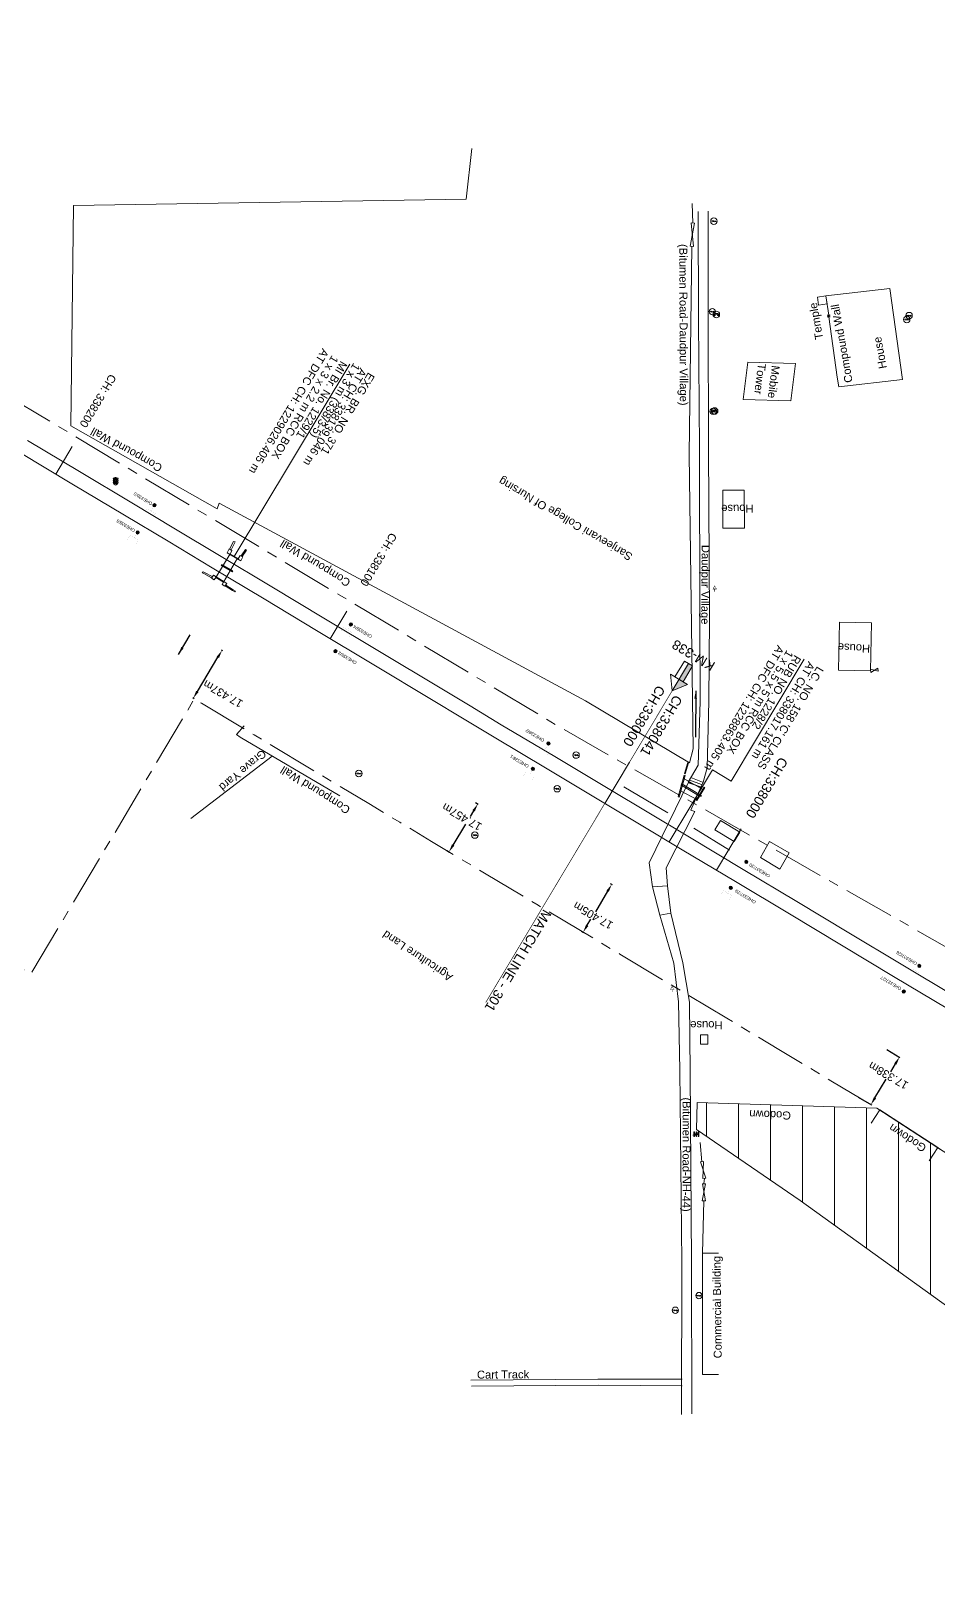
# Model space of a CAD drawing. Header units: metres. Extents: x 610236 to 616721, y 3398253 to 3402120.
# Drawn here: x 612789 to 613072.3, y 3400254.3 to 3400738.2 of the extents above; entities that cross this region are included whole.
import ezdxf
from ezdxf.enums import TextEntityAlignment as Align

# ---------------------------------------------------------------- set-up
doc = ezdxf.new("R2010")
doc.units = ezdxf.units.M
doc.header["$MEASUREMENT"] = 0
doc.linetypes.add('CENTER', pattern=[50.8, 31.75, -6.35, 6.35, -6.35])
doc.linetypes.add('PHANTOM2', pattern=[1.25, 0.625, -0.125, 0.125, -0.125, 0.125, -0.125])
doc.layers.get('Defpoints').update_dxf_attribs({"lineweight": 0})
for name, color, linetype, lineweight in [('Bounary Dim', 10, 'Continuous', 13), ('CANAL BOTTOM', 5, 'Continuous', 0), ('Cart Track', 34, 'Continuous', 0), ('Commercial Building Semipucca', 251, 'Continuous', 0), ('Compound Wall', 251, 'Continuous', 0), ('Culvert Parapet', 7, 'Continuous', 0), ('DFCC BOUNDARY', 6, 'CENTER', 0), ('Electric Pole', 251, 'Continuous', 0), ('EXISTING BRIDGE DETAILS', 7, 'Continuous', 0), ('Existing Chainage', 7, 'Continuous', 0), ('Existing IR Track', 143, 'Continuous', 0), ('Existing Railway Boundary', 7, 'CENTER', 0), ('FACTORY', 7, 'Continuous', 0), ('Gate', 251, 'Continuous', 0), ('Govt buliding', 251, 'Continuous', 0), ('Grill', 251, 'Continuous', 0), ('KM STONE', 7, 'Continuous', 0), ('LC DETAILS IN PLAN', 7, 'Continuous', 0), ('MATCH LINE', 7, 'Continuous', 0), ('OHE MAST', 8, 'Continuous', 0), ('OHE MAST TEXT', 8, 'Continuous', 0), ('Pavers', 7, 'Continuous', 0), ('Piers_Abutment', 7, 'Continuous', 0), ('Religious_Place', 251, 'Continuous', 0), ('Residential Building Pucca', 251, 'Continuous', 0), ('Residential Building Semipucca', 251, 'Continuous', 0), ('Retaining Wall', 251, 'Continuous', 0), ('SFL', 251, 'Continuous', 0), ('Side Details', 251, 'Continuous', 0), ('Sign Board', 251, 'Continuous', 0), ('Subroad Edge', 34, 'Continuous', 0), ('Telephone_Pole', 251, 'Continuous', 0), ('Text', 251, 'Continuous', 0), ('Transformer', 251, 'Continuous', 0)]:
    doc.layers.add(name, color=color, linetype=linetype, lineweight=lineweight)
doc.styles.get("Standard").update_dxf_attribs({"font": 'arial.ttf'})
doc.styles.add('Style-Arial', font='arial.ttf')
doc.styles.add('Text', font='arial.ttf', dxfattribs={"height": 2})
doc.dimstyles.new('ISO-25', dxfattribs={"dimtxt": 2.5, "dimasz": 2.5, "dimexe": 1.25, "dimexo": 0.625, "dimtad": 1, "dimtxsty": 'Standard', "dimcen": 2.5, "dimadec": 0, "dimazin": 0, "dimtfac": 1, "dimtmove": 0, "dimatfit": 3, "dimfxl": 1, "dimarcsym": 0})
doc.dimstyles.get("Standard").update_dxf_attribs({"dimtxt": 2.5, "dimasz": 0.18, "dimexe": 0.18, "dimexo": 0.0625, "dimgap": 0.09, "dimtad": 0, "dimtih": 1, "dimtoh": 1, "dimdec": 3, "dimzin": 0, "dimdsep": 46, "dimtxsty": 'Standard', "dimcen": 0.09, "dimadec": 0, "dimazin": 0, "dimtfac": 1, "dimtdec": 3, "dimtofl": 0, "dimtmove": 0, "dimatfit": 3, "dimfxl": 1, "dimtolj": 1, "dimtzin": 0, "dimarcsym": 0})

# ---------------------------------------------------------------- blocks, each defined once
blk = doc.blocks.new('GT')
at = {"layer": 'Gate'}
for p, q in [((-0.5, -0.5), (-0.5, 0.5)), ((-0.5, 0.5), (0.5, -0.5)), ((0.5, 0.5), (0.5, -0.5))]:
    blk.add_line(p, q, dxfattribs=at)
at = {"layer": 'Gate', "flags": 128}
blk.add_lwpolyline([(0.5, 0.5), (-0.5, -0.5)], dxfattribs=at)
blk = doc.blocks.new('EP')
at = {"extrusion": (0, 0, -1)}
blk.add_hatch(color=8, dxfattribs=at).paths.add_polyline_path([(-0.31, -0.24), (-0.94, -0.01), (-0.41, -0.1), (-0.43, 0.15), (0.21, -0.05), (0.21, 0.16), (0.93, -0.01), (0.31, 0.07), (0.31, -0.19), (-0.31, 0)])
at = {"color": 8}
for p, q in [((-0.93, -0.01), (-0.21, 0.16)), ((-0.31, 0.07), (-0.93, -0.01)), ((-0.31, -0.19), (-0.31, 0.07)), ((0.31, 0), (-0.31, -0.19)), ((-0.21, 0.16), (-0.21, -0.05)), ((-0.21, -0.05), (0.43, 0.15)), ((0.31, -0.24), (0.31, 0)), ((0.43, 0.15), (0.41, -0.1)), ((0.94, -0.01), (0.31, -0.24)), ((0.41, -0.1), (0.94, -0.01))]:
    blk.add_line(p, q, dxfattribs=at)
blk.add_circle((0, 0), 1, dxfattribs=at)
blk = doc.blocks.new('SIG')
for color, points in [(1, [(-0.22, 0.42, 0.180295), (-0.01, 0.33, -0.00255), (0.01, 0.33, -0.00255), (0.02, 0.33, 0.180295), (0.23, 0.42, -0.002654), (0.25, 0.44, 0.184495), (0.33, 0.65, 1.000001), (-0.32, 0.65, 0.184495), (-0.24, 0.44, -0.002654)]), (2, [(0.23, -0.23, -0.002654), (0.25, -0.21, 0.184495), (0.33, 0.01, 1.000001), (-0.32, 0.01, 0.184495), (-0.24, -0.21, -0.002654), (-0.22, -0.23, 0.180295), (-0.01, -0.32, -0.00255), (0.01, -0.32, -0.00255), (0.02, -0.32, 0.180295)]), (3, [(0.23, -0.88, -0.002654), (0.25, -0.86, 0.184495), (0.33, -0.64, 1.000001), (-0.32, -0.64, 0.184495), (-0.24, -0.86, -0.002654), (-0.22, -0.88, 0.395599)])]:
    blk.add_hatch(color=color).paths.add_polyline_path(points)
for p, q in [((-0.31, 0.98), (-0.32, -0.9)), ((0.33, -0.9), (0.32, 0.98))]:
    blk.add_line(p, q)
at = {"flags": 128}
for points in [[(-0.31, 0.98), (-0.81, 0.98, 0.198758), (-0.42, 0.41, 0.003814), (-0.31, 0.39)], [(-0.31, 0.33), (-0.81, 0.33, 0.198758), (-0.42, -0.23, 0.003727), (-0.32, -0.26)], [(0.32, 0.98), (0.82, 0.98, -0.198758), (0.44, 0.41, -0.003814), (0.32, 0.39)], [(0.32, 0.33), (0.82, 0.33, -0.198758), (0.44, -0.23, -0.003727), (0.33, -0.26)], [(-0.32, -0.32), (-0.81, -0.32, 0.198758), (-0.42, -0.88, 0.003639), (-0.32, -0.9)], [(0.33, -0.32), (0.82, -0.32, -0.198758), (0.44, -0.88, -0.003639), (0.33, -0.9)]]:
    blk.add_lwpolyline(points, format="xyb", dxfattribs=at)
for centre, radius, start, end in [((0.01, 0.91), 0.324, 12.4049, 167.5951), ((0.01, 0.81), 0.357, 27.7578, 152.2422), ((0.01, -0.9), 0.324, 181.4572, 358.5428)]:
    blk.add_arc(centre, radius, start, end)
blk = doc.blocks.new('TSB')
at = {"const_width": 0.132, "flags": 128}
blk.add_lwpolyline([(-0.51, 0.84), (0.54, 0.84), (0, 1.85), (-0.51, 0.84)], close=True, dxfattribs=at)
at = {"const_width": 0.142, "flags": 128}
blk.add_lwpolyline([(0, 0.84), (0, 0)], dxfattribs=at)
blk = doc.blocks.new('TP')
at = {"layer": 'Telephone_Pole'}
blk.add_hatch(color=8, dxfattribs=at).paths.add_polyline_path([(0.49, 0.08, -0.516403), (0.5, 0.04, 0.157799), (0.42, -0.19, 0.257253), (0.43, -0.21), (0.7, -0.4, 0.297943), (0.73, -0.4, 0.213635), (0.94, -0.09, 0.292624), (0.86, 0.1, 0.314672), (-0.86, 0.1, 0.297888), (-0.94, -0.1, 0.205841), (-0.73, -0.4, 0.297943), (-0.7, -0.4), (-0.43, -0.21, 0.257253), (-0.42, -0.19, 0.155164), (-0.5, 0.04, -0.510878), (-0.49, 0.08, -0.167449)])
at = {"layer": 'Telephone_Pole', "color": 8}
for p, q in [((-0.7, -0.4), (-0.43, -0.21)), ((0.7, -0.4), (0.43, -0.21))]:
    blk.add_line(p, q, dxfattribs=at)
blk.add_circle((0, 0), 1.03, dxfattribs=at)
for centre, radius, start, end in [((0.01, -1.13), 1.5, 55.3659, 125.2353), ((-0.48, 0.05), 0.0243, 109.2181, 217.464), ((-0.82, -0.21), 0.402, 2.1844, 37.464), ((0.01, -1.34), 1.5, 71.1943, 109.2181), ((0.82, -0.21), 0.402, 141.9464, 177.8156), ((0.48, 0.06), 0.0243, 321.9464, 71.1943), ((0.75, -0.06), 0.194, 350.1231, 55.3659), ((-0.44, -0.19), 0.0258, 304.4776, 2.1844), ((0.44, -0.19), 0.0258, 177.8156, 235.5224), ((0.72, -0.38), 0.0258, 235.5224, 301.8866), ((0.49, -0.01), 0.462, 301.8866, 350.1231)]:
    blk.add_arc(centre, radius, start, end, dxfattribs=at)
for p in [(-0.44, -0.22), (0.44, -0.22)]:
    blk.add_point(p, dxfattribs=at)
blk = doc.blocks.new('TRF')
at = {"extrusion": (0, 0, -1)}
blk.add_hatch(color=256, dxfattribs=at).paths.add_polyline_path([(0.18, -0.39), (-0.98, 0.09), (-0.22, -0.04), (-0.38, 0.42), (0.98, -0.29), (-0.02, 0.04)])
for p, q in [((-0.69, 0.72), (-0.69, -0.72)), ((-0.52, 0.72), (-0.69, 0.72)), ((-0.52, -0.72), (-0.52, 0.72)), ((0, 0.72), (0, -0.72)), ((0.17, 0.72), (0, 0.72)), ((0.17, -0.72), (0.17, 0.72)), ((0.7, 0.72), (0.7, -0.72)), ((0.87, 0.72), (0.7, 0.72)), ((0.87, -0.72), (0.87, 0.72)), ((-0.69, -0.72), (-0.52, -0.72)), ((0, -0.72), (0.17, -0.72)), ((0.7, -0.72), (0.87, -0.72))]:
    blk.add_line(p, q)
at = {"flags": 128}
blk.add_lwpolyline([(0.22, -0.04), (0.38, 0.42), (-0.98, -0.29), (0.02, 0.04), (-0.18, -0.39), (0.98, 0.09), (0.22, -0.04)], close=True, dxfattribs=at)
blk = doc.blocks.new('OHE MAST')
h = blk.add_hatch(color=256)
edge = h.paths.add_edge_path()
edge.add_arc((0, 0), 0.514, 0, 360)
at = {"const_width": 0.01, "flags": 128}
for points in [[(1.5, 3.5), (1.5, 2), (-1.5, 2), (-1.5, 3.5)], [(0, 2), (0, 0)]]:
    blk.add_lwpolyline(points, dxfattribs=at)
blk.add_circle((0, 0), 0.514)
blk = doc.blocks.new('KM POST PLAN')
at = {"extrusion": (0, 0, -1)}
h = blk.add_hatch(color=256, dxfattribs=at)
h.paths.add_polyline_path([(0, -20), (0, -8.47), (3, -8.47), (3, -20)])
h.paths.add_polyline_path([(0, -8.47), (0, 0), (6.25, -8.47), (3, -8.47)], flags=16)
at = {"flags": 128}
for points in [[(0, 0), (-6.25, -8.47), (6.25, -8.47)], [(0, 0), (0, -20)], [(0, 0), (6.25, -8.47)], [(3, -8.47), (3, -20), (-3, -20), (-3, -8.47)]]:
    blk.add_lwpolyline(points, dxfattribs=at)
at = {"style": 'Style-Arial'}
blk.add_attdef('KM-POST', text='', height=6, dxfattribs=at).set_placement((0, -26, -263.95), align=Align.MIDDLE_CENTER)
blk = doc.blocks.new('*D288')
at = {"layer": 'Bounary Dim', "color": 0, "lineweight": -2, "transparency": 16777216}
for p, q in [((612969.14, 3400469.45), (612965.3, 3400463.04)), ((612969.96, 3400471.87), (612970.57, 3400471.5)), ((612962.77, 3400458.8), (612963.9, 3400460.69)), ((612961.02, 3400456.93), (612961.64, 3400456.56))]:
    blk.add_line(p, q, dxfattribs=at)
at = {"layer": 'Bounary Dim', "color": 0, "transparency": 16777216}
for points in [[(612968.78, 3400469.66), (612969.49, 3400469.23), (612970.42, 3400471.59)], [(612962.41, 3400459.02), (612963.13, 3400458.59), (612961.49, 3400456.66)]]:
    blk.add_solid(points, dxfattribs=at)
at = {"layer": 'Defpoints', "color": 0, "transparency": 16777216}
for p in [(612969.9, 3400471.9), (612960.97, 3400456.96), (612961.49, 3400456.66)]:
    blk.add_point(p, dxfattribs=at)
at = {"layer": 'Bounary Dim', "color": 0, "transparency": 16777216, "insert": (612964.6, 3400461.86), "char_height": 2.5, "attachment_point": 5, "rotation": 150}
blk.add_mtext('\\A1;17.405m', dxfattribs=at)
blk = doc.blocks.new('*D289')
at = {"layer": 'Bounary Dim', "color": 0, "lineweight": -2, "transparency": 16777216}
for p, q in [((612927.29, 3400494.57), (612926.21, 3400492.77)), ((612927.86, 3400497.15), (612928.73, 3400496.62)), ((612920.88, 3400483.89), (612924.8, 3400490.42)), ((612918.87, 3400482.18), (612919.75, 3400481.65))]:
    blk.add_line(p, q, dxfattribs=at)
at = {"layer": 'Bounary Dim', "color": 0, "transparency": 16777216}
for points in [[(612926.94, 3400494.78), (612927.65, 3400494.35), (612928.58, 3400496.71)], [(612920.52, 3400484.1), (612921.24, 3400483.67), (612919.59, 3400481.75)]]:
    blk.add_solid(points, dxfattribs=at)
at = {"layer": 'Defpoints', "color": 0, "transparency": 16777216}
for p in [(612927.8, 3400497.18), (612928.58, 3400496.71), (612918.82, 3400482.21)]:
    blk.add_point(p, dxfattribs=at)
at = {"layer": 'Bounary Dim', "color": 0, "transparency": 16777216, "insert": (612923.62, 3400492.68), "char_height": 2.5, "attachment_point": 5, "rotation": 150}
blk.add_mtext('\\A1;17.457m', dxfattribs=at)
blk = doc.blocks.new('*D335')
at = {"layer": 'Bounary Dim', "color": 0, "lineweight": -2, "transparency": 16777216}
for p, q in [((612840.99, 3400531.88), (612847.39, 3400542.54)), ((612848.95, 3400544.52), (612848.52, 3400544.77)), ((612839.97, 3400529.57), (612839.55, 3400529.82))]:
    blk.add_line(p, q, dxfattribs=at)
at = {"layer": 'Bounary Dim', "color": 0, "transparency": 16777216}
for points in [[(612847.03, 3400542.75), (612847.75, 3400542.32), (612848.68, 3400544.68)], [(612840.63, 3400532.09), (612841.35, 3400531.66), (612839.7, 3400529.73)]]:
    blk.add_solid(points, dxfattribs=at)
at = {"layer": 'Defpoints', "color": 0, "transparency": 16777216}
for p in [(612848.68, 3400544.68), (612849, 3400544.49), (612840.03, 3400529.54)]:
    blk.add_point(p, dxfattribs=at)
at = {"layer": 'Bounary Dim', "color": 0, "transparency": 16777216, "insert": (612848.98, 3400531.11), "char_height": 2.5, "attachment_point": 5, "rotation": 150}
blk.add_mtext('\\A1;17.437m', dxfattribs=at)
blk = doc.blocks.new('*D279')
at = {"layer": 'Bounary Dim', "color": 0, "lineweight": -2, "transparency": 16777216}
for p, q in [((613056.33, 3400420.02), (613060.44, 3400417.54)), ((613059, 3400415.49), (613057.53, 3400413.03)), ((613052.65, 3400404.92), (613056.12, 3400410.69)), ((613047.4, 3400405.15), (613051.52, 3400402.68))]:
    blk.add_line(p, q, dxfattribs=at)
at = {"layer": 'Bounary Dim', "color": 0, "transparency": 16777216}
for points in [[(613058.65, 3400415.71), (613059.36, 3400415.28), (613060.29, 3400417.64)], [(613052.3, 3400405.13), (613053.01, 3400404.7), (613051.37, 3400402.77)]]:
    blk.add_solid(points, dxfattribs=at)
at = {"layer": 'Defpoints', "color": 0, "transparency": 16777216}
for p in [(613056.27, 3400420.05), (613060.29, 3400417.64), (613047.35, 3400405.18)]:
    blk.add_point(p, dxfattribs=at)
at = {"layer": 'Bounary Dim', "color": 0, "transparency": 16777216, "insert": (613056.82, 3400411.86), "char_height": 2.5, "attachment_point": 5, "rotation": 150}
blk.add_mtext('\\A1;17.338m', dxfattribs=at)

msp = doc.modelspace()

# ---------------------------------------------------------------- hatches: boundary and pattern name
at = {"layer": 'FACTORY'}
h = msp.add_hatch(dxfattribs=at)
h.set_pattern_fill('ANSI31', color=251, scale=80, angle=45)
h.paths.add_polyline_path([(613210.9259, 3400307.1316), (613203.8422, 3400311.378), (613186.2102, 3400318.9888), (613136.8203, 3400348.8357), (613072.2591, 3400389.3221), (613053.2272, 3400401.6611), (612997.0653, 3400403.4921), (612996.8502, 3400395.0217), (613029.2966, 3400372.7843), (613085.8279, 3400332.0683), (613183.7084, 3400262.2219)])

# ---------------------------------------------------------------- linework, layer by layer
at = {"layer": 'Cart Track', "flags": 128}
for points in [[(612992.4011, 3400317.0042), (612966.1227, 3400317.0332), (612926.4175, 3400316.7415)], [(612926.5996, 3400314.859), (612966.1738, 3400315.1167), (612992.3953, 3400314.8962)]]:
    msp.add_lwpolyline(points, dxfattribs=at)
at = {"layer": 'Commercial Building Semipucca', "flags": 128}
for points in [[(612996.8502, 3400395.0217), (612997.0653, 3400403.4921), (613053.2272, 3400401.6611), (613072.2587, 3400389.3251), (613137.3264, 3400348.5159), (613186.2102, 3400318.9888), (613203.8422, 3400311.378), (613210.9259, 3400307.1316), (613183.7084, 3400262.2219), (613085.8279, 3400332.0683), (613029.2966, 3400372.7843), (612996.8502, 3400395.0217)], [(613051.4507, 3400396.9414), (613054.1592, 3400401.1425), (613072.3263, 3400389.43), (613069.6178, 3400385.2289)]]:
    msp.add_lwpolyline(points, dxfattribs=at)
at = {"layer": 'Compound Wall', "flags": 128}
for points in [[(612924.9701, 3400685.6275), (612926.7182, 3400701.5317)], [(612802.2523, 3400683.6769), (612801.4891, 3400614.8046), (612847.1391, 3400588.8949), (612847.8426, 3400590.6743), (612962.268, 3400528.8787), (612994.6949, 3400509.5289), (612995.8844, 3400513.8991), (612994.5524, 3400605.7584), (612995.3955, 3400670.9424)], [(612924.9701, 3400685.6275), (612802.2523, 3400683.6769)], [(612995.764, 3400678.1886), (612995.5694, 3400684.2817)], [(613057.2542, 3400657.6932), (613037.2911, 3400655.4569), (613038.1933, 3400649.4227)], [(613038.1951, 3400648.8601), (613040.8849, 3400629.9958), (613041.3044, 3400627.052), (613061.2676, 3400629.2882), (613057.2542, 3400657.6932)], [(613011.504, 3400623.0604), (613012.9686, 3400634.7519), (613027.8527, 3400634.3171), (613026.388, 3400622.6256), (613011.504, 3400623.0604)], [(612854.3398, 3400517.5367), (612853.1706, 3400518.4375), (612855.5771, 3400521.1221)], [(612854.3398, 3400517.5367), (612885.4921, 3400499.2827)], [(612838.9631, 3400492.1563), (612864.3202, 3400511.6886)], [(612998.595, 3400384.9387), (612998.0863, 3400390.9663)], [(612999.2177, 3400378.0356), (612999.3472, 3400379.7726)], [(612998.7273, 3400356.4153), (612999.1672, 3400372.7493)]]:
    msp.add_lwpolyline(points, dxfattribs=at)
at = {"layer": 'Culvert Parapet', "flags": 128}
msp.add_lwpolyline([(612850.875, 3400576.3904), (612851.7032, 3400575.9294), (612851.1983, 3400574.7946), (612853.7676, 3400573.3017), (612854.3081, 3400574.2968), (612855.138, 3400573.8653), (612854.5279, 3400572.6678), (612850.2717, 3400575.1609), (612850.875, 3400576.3904)], dxfattribs=at)
msp.add_lwpolyline([(612845.3655, 3400567.2755), (612846.0191, 3400568.1914), (612850.1529, 3400565.5807), (612849.5947, 3400564.7285), (612848.7211, 3400565.26), (612849.1569, 3400565.974), (612846.7307, 3400567.482), (612846.2502, 3400566.7714), (612845.3655, 3400567.2755)], close=True, dxfattribs=at)
at = {"layer": 'Culvert Parapet'}
for points in [[(612851.9197, 3400569.2974), (612851.8638, 3400569.193), (612848.4444, 3400571.2373), (612848.5018, 3400571.3253)], [(612848.6634, 3400571.5563), (612848.5928, 3400571.3966), (612851.9864, 3400569.4039), (612852.057, 3400569.5636)], [(612991.4694, 3400498.8668), (612993.329, 3400505.5863), (612993.057, 3400505.6633), (612991.1974, 3400498.9436)], [(612996.988, 3400497.7885), (612999.4473, 3400501.8683), (612999.2397, 3400501.9877), (612996.7802, 3400497.9074)]]:
    msp.add_3dface(points, dxfattribs=at)
at = {"layer": 'DFCC BOUNDARY', "lineweight": 0, "ltscale": 0.5, "flags": 128}
msp.add_lwpolyline([(614030.472, 3399814.7192), (614024.8946, 3399818.0451), (614015.7799, 3399823.4801), (613999.6668, 3399833.1472), (613984.2678, 3399842.3864), (613970.3399, 3399850.7392), (613956.28, 3399859.171), (613935.3694, 3399871.6997), (613914.0452, 3399884.4761), (613893.0192, 3399897.0501), (613871.8449, 3399909.7128), (613852.9598, 3399921.0218), (613833.556, 3399932.6415), (613813.9647, 3399944.3899), (613794.3788, 3399956.135), (613785.1827, 3399961.7215), (613766.9214, 3399972.6596), (613749.4195, 3399983.1428), (613728.9884, 3399995.4118), (613708.8827, 3400007.4858), (613694.3209, 3400016.4815), (613683.438, 3400022.9821), (613672.6694, 3400029.4145), (613655.9148, 3400039.4557), (613639.4636, 3400049.3149), (613623.1362, 3400059.0655), (613588.5555, 3400079.7543), (613570.3464, 3400090.6659), (613554.0406, 3400100.4359), (613537.9106, 3400110.1005), (613520.0636, 3400120.785), (613502.2625, 3400131.4419), (613494.8716, 3400135.8611), (613466.5822, 3400152.7759), (613449.3813, 3400163.1052), (613431.0466, 3400174.1154), (613415.8091, 3400183.244), (613399.1734, 3400193.2103), (613383.5507, 3400202.5609), (613368.0053, 3400211.8654), (613352.5934, 3400221.0969), (613321.617, 3400239.6514), (613288.0469, 3400259.7596), (613270.2946, 3400270.393), (613254.1066, 3400280.089), (613238.1295, 3400289.6587), (613220.6946, 3400300.1098), (613210.4076, 3400306.2763), (613210.9259, 3400307.1316), (613203.8422, 3400311.378), (613186.2102, 3400318.9888), (613155.1926, 3400337.6881), (613137.3264, 3400348.5159), (613123.1418, 3400357.4299), (613105.704, 3400368.3883), (613086.8393, 3400380.2435), (613072.3406, 3400389.2714), (613055.8254, 3400400.104), (613038.8743, 3400410.2624), (613022.5929, 3400420.0361), (613006.3415, 3400429.7918), (612989.5492, 3400439.8546), (612972.9245, 3400449.817), (612960.1162, 3400457.4755), (612947.4568, 3400465.0449), (612930.7189, 3400475.0753), (612914.1241, 3400485.02), (612904.2199, 3400490.9807), (612894.5247, 3400496.8155), (612876.5152, 3400507.6221), (612858.6874, 3400518.3195), (612842.2705, 3400528.1892), (612840.0277, 3400529.5375), (612788.9609, 3400443.558), (612774.6369, 3400452.1694), (612760.9024, 3400460.3975), (612747.3246, 3400468.5317), (612730.859, 3400478.4049), (612714.551, 3400488.1836), (612696.5594, 3400498.9674), (612678.6559, 3400509.6984), (612663.2769, 3400518.909), (612647.9741, 3400528.074), (612632.2661, 3400537.4849), (612616.4351, 3400546.9699), (612599.414, 3400557.2306), (612582.947, 3400567.1573), (612566.7828, 3400576.8509), (612550.7379, 3400586.4727), (612533.7627, 3400596.6571), (612516.8512, 3400606.8032), (612499.7855, 3400617.0342), (612485.7839, 3400625.4282), (612464.9663, 3400637.9427), (612447.5502, 3400648.4137), (612430.8597, 3400658.4333), (612412.9739, 3400669.1705), (612396.2978, 3400679.2348), (612380.2325, 3400688.9304), (612377.5505, 3400690.4658), (612361.3968, 3400700.2272), (612344.636, 3400710.3555), (612329.5864, 3400719.3595), (612314.2773, 3400728.5188), (612297.3551, 3400738.7155), (612281.0918, 3400748.5151), (612263.7154, 3400758.9452), (612246.5445, 3400769.2519), (612227.2409, 3400780.875), (612208.2413, 3400792.3151), (612191.0673, 3400802.6018), (612174.01, 3400812.8187), (612157.5822, 3400822.6823), (612141.8633, 3400832.1204), (612124.5363, 3400842.4909), (612107.3524, 3400852.7758), (612088.8382, 3400863.9013), (612070.6441, 3400874.8344), (612054.2742, 3400884.6936), (612038.4001, 3400894.2542), (612021.4289, 3400904.3691), (612003.7582, 3400914.901), (611987.1221, 3400924.9648), (611971.1468, 3400934.6289), (611954.7697, 3400944.4222), (611937.9127, 3400954.5025), (611922.6068, 3400963.7236), (611907.8037, 3400972.6418), (611892.7602, 3400981.6468), (611877.6876, 3400990.6692), (611862.1214, 3401000.0476), (611847.6422, 3401008.7711), (611835.6161, 3401015.9539), (611823.7539, 3401023.0384), (611807.2378, 3401032.978), (611790.9759, 3401042.7646), (611774.2607, 3401052.856), (611757.8836, 3401062.7432), (611742.4536, 3401072.0167), (611727.3475, 3401081.0955), (611711.4069, 3401090.6799), (611695.8881, 3401100.0106), (611679.5475, 3401109.8232), (611663.6992, 3401119.3333), (611653.6284, 3401125.3547), (611643.529, 3401131.3933), (611626.9857, 3401141.336), (611611.0368, 3401150.9215), (611594.7626, 3401160.6656), (611578.3725, 3401170.4792), (611511.1674, 3401210.8993), (611555.4923, 3401284.5967), (611555.4923, 3401284.5967), (611549.8857, 3401287.8868), (611540.0137, 3401293.8124), (611524.671, 3401303.0218), (611509.1876, 3401312.2845), (611493.9735, 3401321.386), (611477.4397, 3401331.3464), (611461.2473, 3401341.1011), (611444.6578, 3401351.0735), (611428.129, 3401361.0095), (611411.1671, 3401371.1714), (611394.2008, 3401381.3359), (611377.9093, 3401391.1332), (611361.8998, 3401400.7609), (611345.3726, 3401410.7086), (611329.2809, 3401420.3941), (611314.2811, 3401429.3997), (611265.4291, 3401454.6678), (611276.9146, 3401476.8733), (611278.5099, 3401479.9575)], dxfattribs=at)
at = {"layer": 'EXISTING BRIDGE DETAILS', "linetype": 'Continuous', "lineweight": 0}
msp.add_line((612888.5825, 3400634.0952), (612852.483, 3400574.0482), dxfattribs=at)
at = {"layer": 'Existing Chainage', "linetype": 'Continuous', "lineweight": 13, "flags": 128}
for points in [[(612801.9121, 3400608.367), (612796.7694, 3400599.7907)], [(612887.6615, 3400556.912), (612882.5163, 3400548.3372)], [(612975.9587, 3400509.7545), (612968.2611, 3400496.8803)], [(612975.9587, 3400509.7545), (612968.2611, 3400496.8803)], [(613010.8191, 3400488.8964), (613003.1089, 3400476.0297)]]:
    msp.add_lwpolyline(points, dxfattribs=at)
at = {"layer": 'Existing IR Track', "flags": 128}
for points in [[(613077.724, 3400436.5295), (613060.8265, 3400446.6514), (613044.5112, 3400456.4387), (613028.2072, 3400466.2192), (613011.4354, 3400476.2615), (612994.6771, 3400486.2958), (612981.9792, 3400493.912), (612969.2632, 3400501.539), (612952.6124, 3400511.4951), (612935.9135, 3400521.48), (612926.1658, 3400527.3459), (612916.3512, 3400533.252), (612898.4135, 3400544.006), (612880.5369, 3400554.7235), (612864.197, 3400564.5563), (612847.8859, 3400574.3719), (612834.1765, 3400582.5912), (612820.5172, 3400590.7804), (612804.1807, 3400600.5722), (612787.9452, 3400610.3034)], [(613075.3588, 3400432.6992), (613058.4077, 3400442.8575), (613042.1509, 3400452.6165), (613025.8995, 3400462.3722), (613009.0822, 3400472.4501), (612992.4574, 3400482.4125), (612979.6174, 3400490.09), (612966.958, 3400497.6594), (612950.252, 3400507.6706), (612933.688, 3400517.5969), (612923.8145, 3400523.5391), (612914.0981, 3400529.3867), (612896.0672, 3400540.2061), (612878.2392, 3400550.9037), (612861.8497, 3400560.7568), (612845.649, 3400570.4965), (612831.8229, 3400578.7795), (612818.245, 3400586.9137), (612801.8267, 3400596.7585), (612785.5187, 3400606.5372)]]:
    msp.add_lwpolyline(points, dxfattribs=at)
at = {"layer": 'Existing Railway Boundary', "ltscale": 0.5, "flags": 128}
msp.add_lwpolyline([(610348.171, 3402084.315), (610412.243, 3402047.407), (610816.4467, 3401806.0872), (610824.2343, 3401812.7137), (610961.1072, 3401721.668), (611001.8155, 3401693.5189), (611045.0981, 3401670.4754), (611172.8748, 3401594.2137), (611349.6069, 3401487.2448), (611525.6631, 3401378.4058), (611706.9713, 3401269.4918), (611862.7799, 3401176.1735), (611885.0197, 3401162.1783), (612031.1961, 3401075.6032), (612070.3216, 3401050.9396), (612243.7727, 3400946.4383), (612421.3412, 3400839.8744), (612607.2871, 3400728.8405), (612953.7211, 3400520.993), (613470.9913, 3400226.4951), (614012.4958, 3399887.3788), (614055.8113, 3399861.1262), (614186.33, 3399782.2122), (614439.2886, 3399631.6413), (615179.9123, 3399187.498), (615599.3011, 3398933.023), (615641.8291, 3398908.118), (615684.1749, 3398882.805), (615727.8421, 3398857.148), (615771.2115, 3398833.042), (615810.7222, 3398819.967), (615849.5142, 3398796.835), (615894.7969, 3398769.958), (615937.4983, 3398743.942), (615981.9902, 3398717.098), (616022.8552, 3398694.4624)], dxfattribs=at)
at = {"layer": 'Govt buliding'}
for points in [[(613008.6136, 3400484.9536), (613002.6565, 3400488.6057), (613004.4291, 3400491.5931), (613010.3908, 3400487.9382)], [(613019.6741, 3400484.9553), (613016.8703, 3400480.0185), (613022.9002, 3400476.3388), (613025.8129, 3400481.4673)]]:
    msp.add_3dface(points, dxfattribs=at)
at = {"layer": 'Grill', "flags": 128}
for points in [[(612987.9045, 3400493.8974), (612974.2326, 3400502.0169)], [(612996.0903, 3400489.1237), (613007.2271, 3400482.2639)]]:
    msp.add_lwpolyline(points, dxfattribs=at)
at = {"layer": 'LC DETAILS IN PLAN', "lineweight": 13, "flags": 128}
msp.add_lwpolyline([(613030.5465, 3400541.9984), (613007.7475, 3400503.8451), (613001.8885, 3400507.3538), (612988.3861, 3400484.847)], dxfattribs=at)
at = {"layer": 'MATCH LINE', "linetype": 'PHANTOM2', "ltscale": 15, "const_width": 0.2}
msp.add_lwpolyline([(612989.2605, 3400532.0046), (612931.0612, 3400434.6703)], dxfattribs=at)
at = {"layer": 'Pavers', "flags": 128}
msp.add_lwpolyline([(612994.3591, 3400503.5103), (612998.219, 3400501.9082), (612995.1629, 3400494.7753), (612996.3578, 3400494.3434), (612987.4082, 3400476.7613), (612987.8369, 3400471.1865), (612988.9149, 3400462.5595), (612985.4126, 3400461.9515), (612985.4126, 3400461.9515), (612983.1204, 3400470.8586), (612982.1274, 3400478.3674), (612994.3591, 3400503.5103)], dxfattribs=at)
at = {"layer": 'Piers_Abutment', "flags": 128}
msp.add_lwpolyline([(612992.116, 3400502.671), (612992.1722, 3400502.6347), (612997.8553, 3400499.1147), (612998.4706, 3400499.1631), (612998.1442, 3400499.4591), (612992.2712, 3400503.0206), (612992.116, 3400502.671)], dxfattribs=at)
at = {"layer": 'Religious_Place'}
msp.add_3dface([(613037.2911, 3400655.4569), (613034.6828, 3400655.0034), (613035.0508, 3400652.5351), (613037.6595, 3400652.9888)], dxfattribs=at)
at = {"layer": 'Residential Building Pucca'}
msp.add_3dface([(613041.602, 3400553.4983), (613041.2963, 3400538.5058), (613051.2812, 3400538.3055), (613051.5869, 3400553.298)], dxfattribs=at)
at = {"layer": 'Residential Building Semipucca', "flags": 128}
msp.add_lwpolyline([(613003.793, 3400318.5109), (612998.7945, 3400318.5021), (612998.7273, 3400356.4153), (613003.7259, 3400356.4242)], dxfattribs=at)
at = {"layer": 'Residential Building Semipucca'}
for points in [[(613005.1006, 3400594.7473), (613005.1495, 3400582.8904), (613011.8478, 3400582.8697), (613011.7989, 3400594.7321)], [(612998.1722, 3400421.689), (612998.1328, 3400424.5737), (613000.4155, 3400424.6028), (613000.455, 3400421.7169)]]:
    msp.add_3dface(points, dxfattribs=at)
at = {"layer": 'Retaining Wall', "flags": 128}
for points in [[(612842.781, 3400569.2805), (612843.2204, 3400569.0215), (612845.5976, 3400567.7528), (612845.4039, 3400567.3941), (612842.985, 3400568.6988), (612842.5229, 3400568.9484), (612842.781, 3400569.2805)], [(612852.8905, 3400563.226), (612852.6862, 3400562.9603), (612851.9847, 3400563.3661), (612849.6732, 3400564.8191), (612849.8775, 3400565.0849), (612852.189, 3400563.6319), (612852.8905, 3400563.226)]]:
    msp.add_lwpolyline(points, close=True, dxfattribs=at)
at = {"layer": 'Retaining Wall'}
for points in [[(612852.2428, 3400578.6914), (612851.0665, 3400576.3479), (612851.5397, 3400576.1041), (612852.7831, 3400578.5815)], [(612856.3851, 3400575.9765), (612855.0325, 3400574.026), (612854.6425, 3400574.1962), (612856.0359, 3400576.2054)], [(612993.3726, 3400506.1089), (612994.4121, 3400509.5619), (612994.1695, 3400509.6433), (612993.1285, 3400506.1852)]]:
    msp.add_3dface(points, dxfattribs=at)
at = {"layer": 'SFL', "flags": 128}
for points in [[(612851.2646, 3400574.8081), (612846.7387, 3400567.449)], [(612849.1569, 3400565.974), (612853.5659, 3400573.4604)], [(612992.7548, 3400504.782), (612999.1063, 3400501.1235)], [(612991.6607, 3400500.9015), (612997.2377, 3400497.968)]]:
    msp.add_lwpolyline(points, dxfattribs=at)
at = {"layer": 'Subroad Edge', "flags": 128}
for points in [[(612998.2317, 3400501.9021), (612998.9357, 3400503.5381), (613000.2656, 3400508.0184), (613000.6952, 3400528.678), (613000.934, 3400554.7936), (613000.6764, 3400607.7655), (613000.5686, 3400648.5294), (613000.4886, 3400681.9293)], [(612994.3396, 3400503.474), (612997.4316, 3400508.8202), (612998.0756, 3400528.6792), (612997.9246, 3400554.5621), (612997.8428, 3400607.5128), (612997.5414, 3400648.1271), (612997.4174, 3400681.7799)], [(612994.4419, 3400503.3444), (612998.175, 3400502.1106)], [(612998.4381, 3400502.8413), (612994.7627, 3400504.1832)], [(612995.13, 3400504.9621), (612998.8115, 3400503.5321)], [(612983.1204, 3400470.8586), (612985.4126, 3400461.9515), (612989.7749, 3400446.9301), (612991.2593, 3400434.8757), (612991.7326, 3400413.5088), (612992.2743, 3400353.5606), (612992.2121, 3400305.9757)], [(612983.1205, 3400470.8585), (612987.8369, 3400471.1865), (612988.9149, 3400462.5595), (612992.673, 3400447.0688), (612994.7359, 3400434.752), (612994.9003, 3400412.8989), (612995.3039, 3400353.4156), (612995.3922, 3400306.1425)]]:
    msp.add_lwpolyline(points, dxfattribs=at)

# ---------------------------------------------------------------- block references
at = {"layer": 'Electric Pole', "xscale": 0.9997078270984131, "yscale": 0.9997078270984131, "zscale": 0.9997078270984131}
for p in [(613002.3298, 3400678.7852), (613001.8312, 3400650.5124), (613062.5704, 3400648.0582), (613063.3107, 3400649.2877), (613002.0714, 3400619.358), (612959.2831, 3400511.9692), (612891.4308, 3400506.2264), (612953.3873, 3400501.4654), (612927.6501, 3400486.9865), (612997.6668, 3400343.1199), (612990.2898, 3400338.5428)]:
    msp.add_blockref('EP', p, dxfattribs=at)
at = {"layer": 'Gate'}
for p, xscale, yscale, zscale, rotation in [((612995.5797, 3400674.5655), 7.255552202690949, 0.999707826904766, 2.69321969500193, 87.27274369556083), ((613038.1942, 3400649.1414), 0.5625833035757576, 0.999707826904766, 0.7499459526330091, 270.2727436897505), ((613052.4222, 3400538.4969), 2.314057375358579, 0.9997078269047702, 1.520980364782097, 9.272743701266078), ((612998.9711, 3400382.3556), 5.220487769182264, 0.9997078269047702, 2.284504866073201, 98.27274369674049), ((612999.19, 3400375.3959), 5.279737573519181, 0.9997078269047724, 2.297432257162397, 89.27274369726867)]:
    msp.add_blockref('GT', p, dxfattribs=dict(at, xscale=xscale, yscale=yscale, zscale=zscale, rotation=rotation))
at = {"layer": 'KM STONE'}
ref = msp.add_blockref('KM POST PLAN', (612989.2605, 3400532.0046), dxfattribs=dict(at, xscale=0.4999999999999982, yscale=0.4999999999999982, zscale=0.4999999999999982, rotation=149.1234748834385))
ref.add_attrib('KM-POST', 'KM-338', dxfattribs={"layer": '0', "height": 3, "rotation": 149.123475, "style": 'Style-Arial'}).set_placement((612995.9319, 3400543.1622), align=Align.MIDDLE_CENTER)
at = {"layer": 'OHE MAST', "color": 2, "rotation": 149.0208306544455}
for p in [(612827.582, 3400590.0275), (612822.3357, 3400581.53), (612888.9499, 3400552.7808), (612884.0991, 3400544.4337), (612950.648, 3400515.6463), (612945.7892, 3400507.644), (613012.4583, 3400478.5885), (613007.5952, 3400470.5446), (613066.4977, 3400446.1356), (613061.6388, 3400438.1077)]:
    msp.add_blockref('OHE MAST', p, dxfattribs=at)
at = {"layer": 'Sign Board', "xscale": 0.9997078270984131, "yscale": 0.9997078270984131, "zscale": 0.9997078270984131}
for name, p in [('SIG', (612815.4448, 3400597.5183)), ('TSB', (613002.5677, 3400563.0294)), ('TSB', (612989.3029, 3400437.9247))]:
    msp.add_blockref(name, p, dxfattribs=at)
at = {"layer": 'Telephone_Pole', "xscale": 0.9997078270984131, "yscale": 0.9997078270984131, "zscale": 0.9997078270984131}
for p in [(613003.0908, 3400649.5958), (613002.5691, 3400619.4752)]:
    msp.add_blockref('TP', p, dxfattribs=at)
at = {"layer": 'Transformer', "xscale": 0.9997078270984131, "yscale": 0.9997078270984131, "zscale": 0.9997078270984131}
msp.add_blockref('TRF', (612996.7668, 3400393.5648), dxfattribs=at)

# ---------------------------------------------------------------- texts
at = {"layer": 'EXISTING BRIDGE DETAILS', "color": 10}
for s, p in [('AT DFC CH: 1229026.405 m', (612880.0508, 3400639.2213)), ('1 x 3 x 2.2 m RCC BOX', (612883.0624, 3400637.0606)), ('MI Br. No. 1229/1', (612885.8323, 3400635.307))]:
    msp.add_text(s, height=2.5, rotation=239, dxfattribs=at).set_placement(p)
at = {"layer": 'EXISTING BRIDGE DETAILS'}
for s, p in [('1 x 3 m (338/3-5)', (612889.8291, 3400634.6919)), ('AT CH: 338139.046 m', (612891.8617, 3400633.1059)), ('EXG. BR. NO. 371 ', (612894.406, 3400631.7324))]:
    msp.add_text(s, height=2.5, rotation=239, dxfattribs=at).set_placement(p)
at = {"layer": 'Existing Chainage', "lineweight": 0, "attachment_point": 6, "line_spacing_factor": 0.6, "style": 'Style-Arial'}
for s, insert, char_height, rotation in [('CH: 338200', (612805.1461, 3400614.6312), 2.5, 239.050909), ('CH: 338100', (612892.8068, 3400565.0701), 2.5, 239.03442), ('CH:338000', (612975.083, 3400515.0915), 3, 239.124572), ('CH:338041', (612980.4523, 3400512.0794), 3, 239.124572), ('CH:338000', (613013.3892, 3400492.6853), 3, 239.068425)]:
    msp.add_mtext(s, dxfattribs=dict(at, insert=insert, char_height=char_height, rotation=rotation))
at = {"layer": 'LC DETAILS IN PLAN', "color": 10, "lineweight": 13, "style": 'Style-Arial'}
for s, p in [('AT DFC CH: 1228863.405 m', (613022.2331, 3400546.511)), ('1 x 5.5 x 5 m RCC BOX', (613025.1447, 3400544.9745)), ('RUB NO. 1228/2', (613027.571, 3400543.474))]:
    msp.add_text(s, height=2.5, rotation=239.1222, dxfattribs=at).set_placement(p)
at = {"layer": 'LC DETAILS IN PLAN', "lineweight": 13, "style": 'Style-Arial'}
for s, p in [('AT CH: 338017.161 m', (613031.8518, 3400541.433)), ("LC. NO. 158 'C' CLASS", (613034.6109, 3400539.8902))]:
    msp.add_text(s, height=2.5, rotation=239.1222, dxfattribs=at).set_placement(p)
at = {"layer": 'MATCH LINE', "linetype": 'Continuous'}
msp.add_text('MATCH LINE - 301', height=3, rotation=239.034667, dxfattribs=at).set_placement((612949.1744, 3400464.0076))
at = {"layer": 'OHE MAST TEXT'}
for s, p in [('OHE338/6', (612827.0511, 3400590.8137)), ('OHE338/5', (612821.6593, 3400582.4036)), ('OHE338/4', (612895.6727, 3400549.3054)), ('OHE338/3', (612890.8989, 3400541.0997)), ('OHE338/2', (612949.4658, 3400516.8866)), ('OHE338/1', (612944.6275, 3400508.7876)), ('OHE337/30', (613020.0041, 3400474.5153)), ('OHE337/29', (613015.56, 3400466.3488)), ('OHE337/28', (613065.9392, 3400447.1142)), ('OHE337/27', (613061.0211, 3400439.2844))]:
    msp.add_text(s, height=1, rotation=149, dxfattribs=at).set_placement(p)
at = {"layer": 'Side Details'}
msp.add_text('Agriculture Land', height=2.5, rotation=146.091462, dxfattribs=at).set_placement((612921.0075, 3400443.1631))
at = {"layer": 'Subroad Edge', "style": 'Text'}
for s, rotation, p in [('(Bitumen Road-Daudpur Village)', 270.211117, (612991.5189, 3400671.6346)), ('Daudpur Village', 269.717528, (612998.5122, 3400577.6527)), ('(Bitumen Road-NH-44)', 269.925086, (612992.5601, 3400405.0295)), ('Cart Track', 0.373069, (612928.3267, 3400317.1788))]:
    msp.add_text(s, height=2.5, rotation=rotation, dxfattribs=at).set_placement(p)
at = {"layer": 'Text'}
for s, rotation, p in [('Temple', 99.905158, (613036.4749, 3400642.0307)), ('Compound Wall', 100.141486, (613045.7011, 3400628.5387)), ('House', 100.493358, (613056.35, 3400632.9349)), ('Tower', 262.859535, (613016.1257, 3400634.4414)), ('Mobile', 262.859535, (613020.4354, 3400633.8334)), ('Compound Wall', 151.151238, (612830.3073, 3400602.459)), ('Sanjeevani College Of Nursing', 149.467485, (612977.1649, 3400574.6877)), ('House', 180.613678, (613014.7065, 3400590.2461)), ('Compound Wall', 148.62671, (612889.0791, 3400566.5176)), ('House', 176.884638, (613051.1683, 3400546.4078)), ('Grave Yard', 219.786229, (612861.222, 3400513.8672)), ('Compound Wall', 147.854742, (612888.9985, 3400495.5084)), ('House', 179.896638, (613005.0313, 3400428.8556)), ('Godown', 177.803728, (613026.4413, 3400400.5754)), ('Godown', 146.984075, (613068.9498, 3400389.8523)), ('Commercial Building', 90.745452, (613004.7849, 3400323.5373))]:
    msp.add_text(s, height=2.5, rotation=rotation, dxfattribs=at).set_placement(p)

# ---------------------------------------------------------------- dimensions: what is measured, and where the dimension line sits
at = {"layer": 'Bounary Dim'}
for base, p1, p2, angle, override, picture, middle in [((612848.679, 3400544.6816), (612840.0277, 3400529.5375), (612849.0029, 3400544.4871), 59.020766, {"dimtxt": 2.5, "dimasz": 2.5, "dimdsep": 0, "dimpost": 'm', "dimtmove": 2}, '*D335', (612848.9844, 3400531.1125)), ((612928.5791, 3400496.7122), (612918.8167, 3400482.2112), (612927.8025, 3400497.1784), 59.020766, {"dimtxt": 2.5, "dimasz": 2.5, "dimdsep": 0, "dimpost": 'm', "dimtmove": 2}, '*D289', (612923.6191, 3400492.6846)), ((612961.487, 3400456.6558), (612969.9032, 3400471.9025), (612960.9712, 3400456.9643), 239.123544, {"dimtxt": 2.5, "dimasz": 2.5, "dimdsep": 0, "dimpost": 'm', "dimtmove": 2}, '*D288', (612964.601, 3400461.8636)), ((613060.2906, 3400417.6369), (613047.3499, 3400405.1832), (613056.2743, 3400420.0482), 59.020766, {"dimasz": 2.5, "dimdsep": 0, "dimpost": 'm', "dimtmove": 2}, '*D279', (613056.8216, 3400411.8588))]:
    dim = msp.add_linear_dim(base=base, p1=p1, p2=p2, angle=angle, dimstyle='Standard', override=override, dxfattribs=at)
    dim.commit()
    dim.dimension.update_dxf_attribs({"geometry": picture, "text_midpoint": middle, "dimtype": 129, "text_rotation": 150})

# ---------------------------------------------------------------- leaders
at = {"layer": 'CANAL BOTTOM'}
msp.add_leader([(612835.0486, 3400543.4129, 0.0288), (612838.7521, 3400549.5637, 0.0288)], dimstyle='ISO-25', override={"dimtxt": 3, "dimasz": 2.5, "dimgap": 0.625, "dimtad": 0, "dimdec": 3, "dimzin": 2, "dimtdec": 3}, dxfattribs=at)
at = {"layer": 'Subroad Edge'}
msp.add_leader([(612996.6427, 3400532.0736), (612996.538, 3400517.5615)], dimstyle='Standard', override={"dimasz": 2.5, "dimdsep": 0}, dxfattribs=at)

doc.saveas('drawing.dxf')
